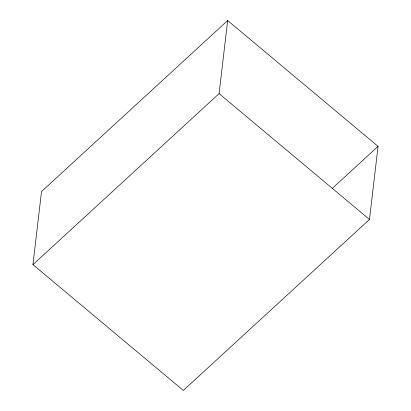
<?xml version="1.0" encoding="UTF-8"?>
<svg xmlns="http://www.w3.org/2000/svg" width="411" height="411" viewBox="0 0 411 411"><rect width="100%" height="100%" fill="white"/><g stroke="black" fill="none" stroke-linecap="round" stroke-linejoin="round"><path stroke-width="0.62" d="M32.942 264.633L41.526 191.552L227.668 20.55L378.058 146.367L369.474 219.448L183.332 390.45L32.942 264.633L219.084 93.631L227.668 20.55M332.232 188.469L378.058 146.367M219.084 93.631L369.474 219.448"/></g></svg>
